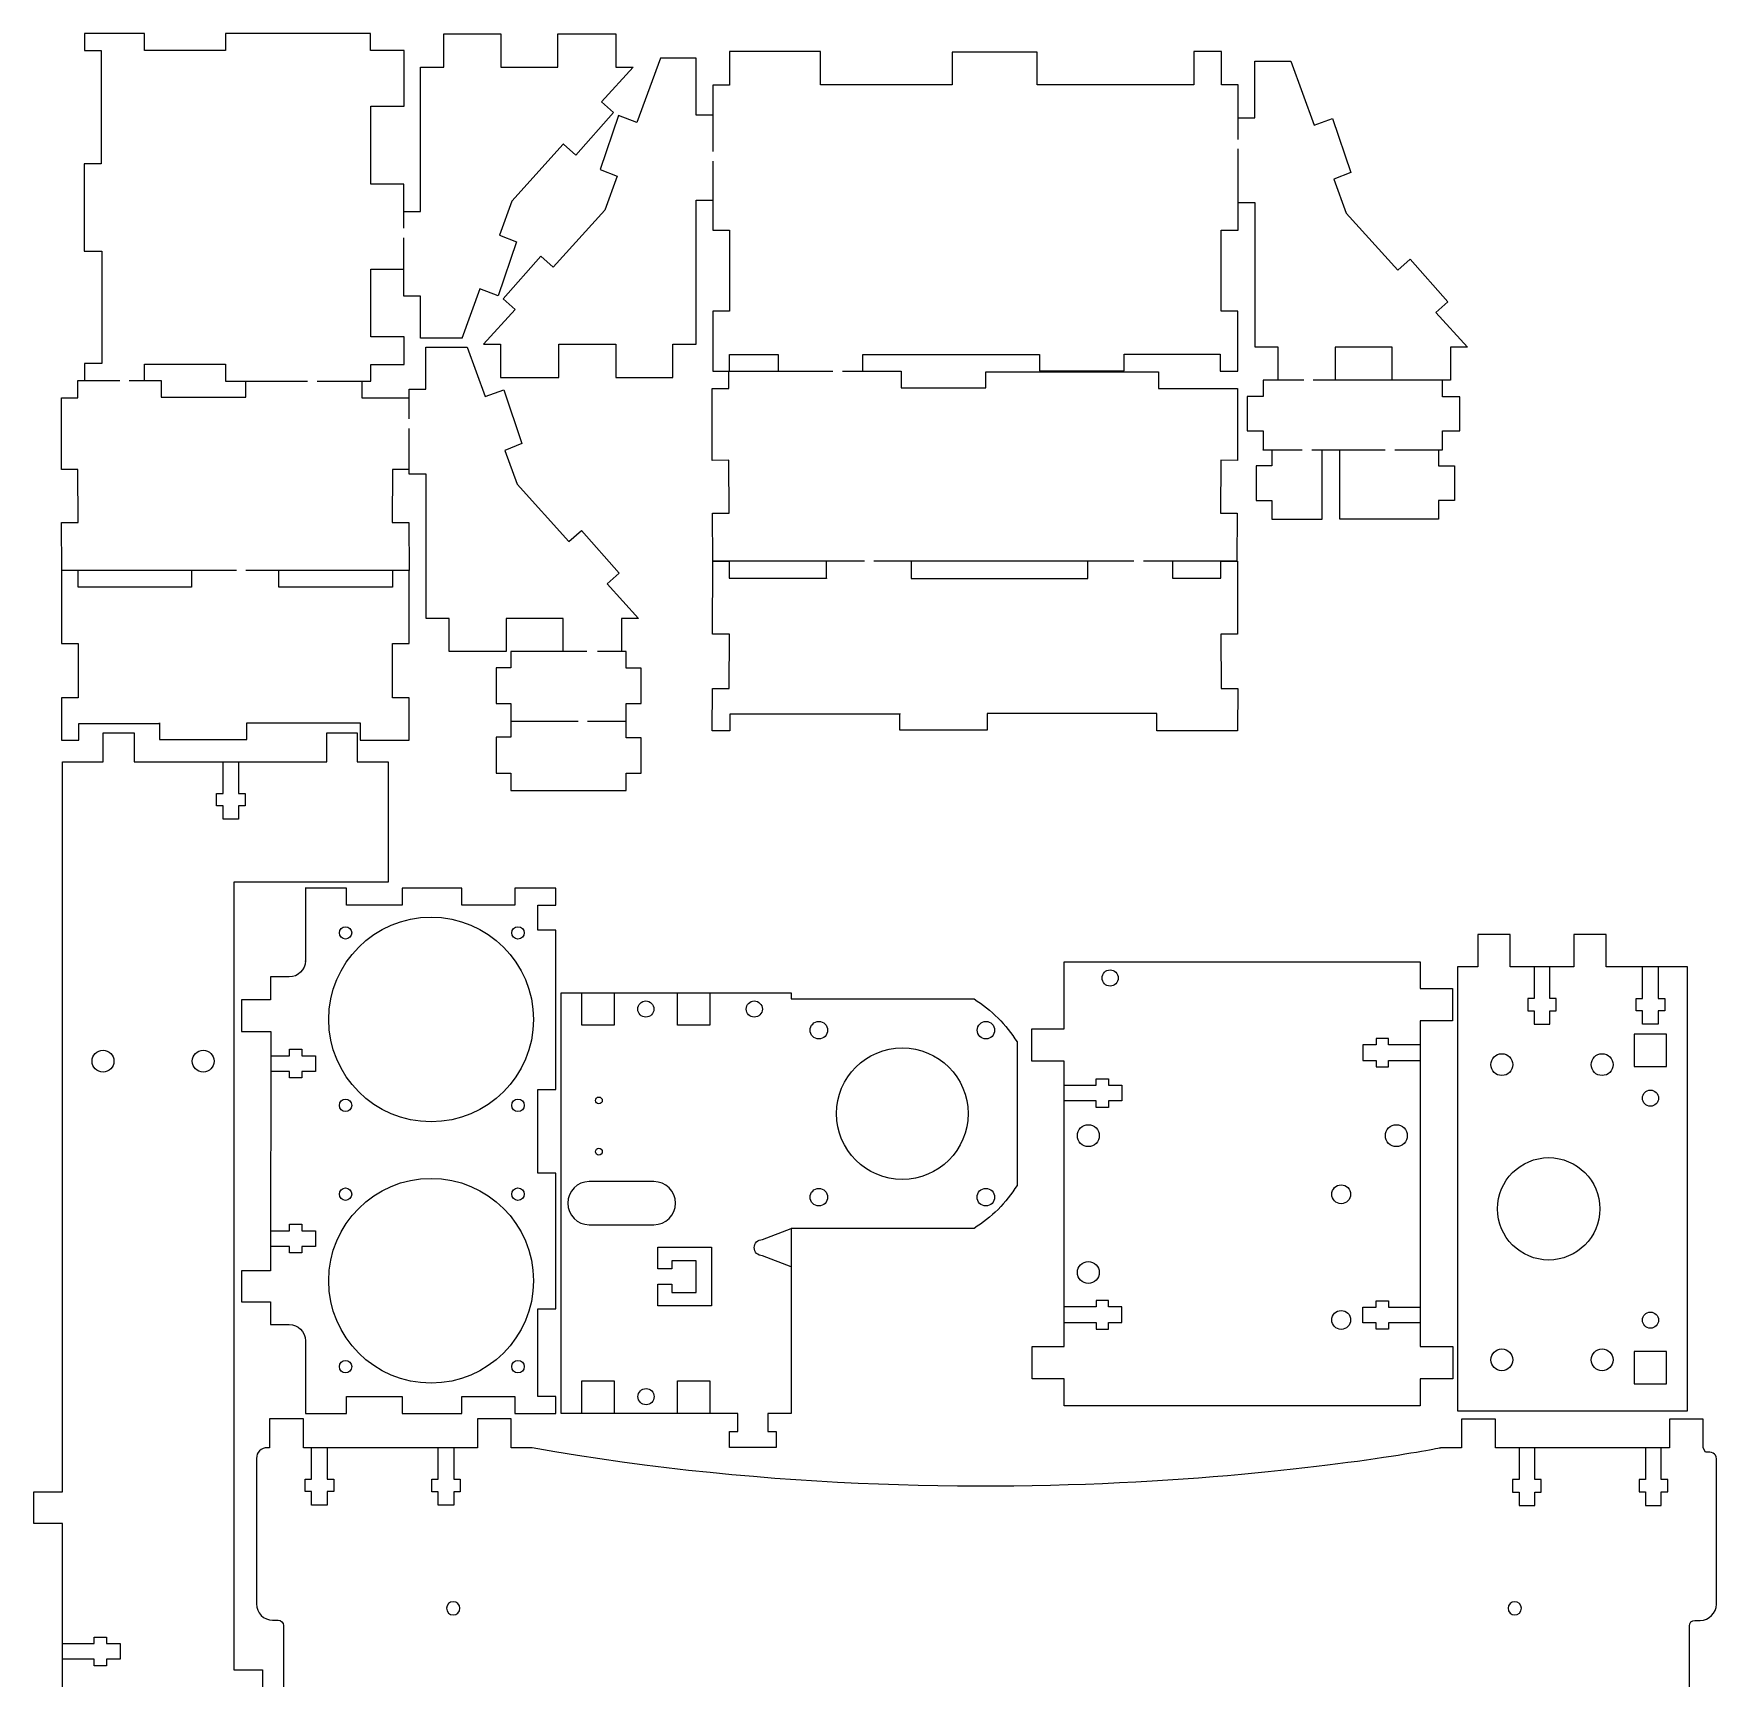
# Model space of a CAD drawing. Extents: x -130 to 662, y -187 to 471.
# Drawn here: x 349.9 to 662.2, y 166.2 to 471.5 of the extents above; entities that cross this region are included whole.
import ezdxf

# ---------------------------------------------------------------- set-up
doc = ezdxf.new("R2010")
doc.units = 0
doc.header["$MEASUREMENT"] = 0
doc.layers.add('LAYER_1_0_0_0', color=160, linetype='Continuous')

# ---------------------------------------------------------------- blocks, each defined once
blk = doc.blocks.new('AI9-BLK13')
at = {"layer": 'LAYER_1_0_0_0', "color": 1}
blk.add_lwpolyline([(-4.152374, 1.451419), (-0.648711, 1.451419), (-0.648711, 2.651001), (1.651923, 2.651001), (1.651923, 1.451419), (4.152374, 1.451419), (4.152374, -1.45073), (1.651923, -1.45073), (1.651923, -2.651001), (-0.648711, -2.651001), (-0.648711, -1.45073), (-4.152374, -1.45073)], dxfattribs=at)
blk = doc.blocks.new('AI9-BLK12')
at = {"layer": 'LAYER_1_0_0_0', "color": 1}
blk.add_lwpolyline([(-4.152029, 1.451419), (-0.649056, 1.451419), (-0.649056, 2.651001), (1.652957, 2.651001), (1.652957, 1.451419), (4.152029, 1.451419), (4.152029, -1.45073), (1.652957, -1.45073), (1.652957, -2.651001), (-0.649056, -2.651001), (-0.649056, -1.45073), (-4.152029, -1.45073)], dxfattribs=at)
blk = doc.blocks.new('AI9-BLK11')
at = {"layer": 'LAYER_1_0_0_0', "color": 1}
blk.add_open_spline([(0, 19), (-10.49, 19), (-19, 10.49), (-19, 0), (-19, -10.49), (-10.49, -19), (0, -19), (10.49, -19), (19, -10.49), (19, 0), (19, 10.49), (10.49, 19), (0, 19), (0, 19), (0, 19), (0, 19)], degree=3, knots=[0, 0, 0, 0, 1, 1, 1, 2, 2, 2, 3, 3, 3, 4, 4, 4, 5, 5, 5, 5], dxfattribs=at)
blk = doc.blocks.new('AI9-BLK10')
at = {"layer": 'LAYER_1_0_0_0', "color": 1}
blk.add_open_spline([(0, 1.15), (-0.64, 1.15), (-1.15, 0.64), (-1.15, 0), (-1.15, -0.64), (-0.64, -1.15), (0, -1.15), (0.64, -1.15), (1.15, -0.64), (1.15, 0), (1.15, 0.64), (0.64, 1.15), (0, 1.15), (0, 1.15), (0, 1.15), (0, 1.15)], degree=3, knots=[0, 0, 0, 0, 1, 1, 1, 2, 2, 2, 3, 3, 3, 4, 4, 4, 5, 5, 5, 5], dxfattribs=at)
blk = doc.blocks.new('AI9-BLK9')
at = {"layer": 'LAYER_1_0_0_0', "color": 1}
blk.add_open_spline([(0, 1.15), (-0.64, 1.15), (-1.15, 0.64), (-1.15, 0), (-1.15, -0.64), (-0.64, -1.15), (0, -1.15), (0.64, -1.15), (1.15, -0.64), (1.15, 0), (1.15, 0.64), (0.64, 1.15), (0, 1.15), (0, 1.15), (0, 1.15), (0, 1.15)], degree=3, knots=[0, 0, 0, 0, 1, 1, 1, 2, 2, 2, 3, 3, 3, 4, 4, 4, 5, 5, 5, 5], dxfattribs=at)
blk = doc.blocks.new('AI9-BLK8')
at = {"layer": 'LAYER_1_0_0_0', "color": 1}
blk.add_open_spline([(0, 1.15), (-0.64, 1.15), (-1.15, 0.64), (-1.15, 0), (-1.15, -0.64), (-0.64, -1.15), (0, -1.15), (0.64, -1.15), (1.15, -0.64), (1.15, 0), (1.15, 0.64), (0.64, 1.15), (0, 1.15), (0, 1.15), (0, 1.15), (0, 1.15)], degree=3, knots=[0, 0, 0, 0, 1, 1, 1, 2, 2, 2, 3, 3, 3, 4, 4, 4, 5, 5, 5, 5], dxfattribs=at)
blk = doc.blocks.new('AI9-BLK7')
at = {"layer": 'LAYER_1_0_0_0', "color": 1}
blk.add_open_spline([(0, 1.15), (-0.64, 1.15), (-1.15, 0.64), (-1.15, 0), (-1.15, -0.64), (-0.64, -1.15), (0, -1.15), (0.64, -1.15), (1.15, -0.64), (1.15, 0), (1.15, 0.64), (0.64, 1.15), (0, 1.15), (0, 1.15), (0, 1.15), (0, 1.15)], degree=3, knots=[0, 0, 0, 0, 1, 1, 1, 2, 2, 2, 3, 3, 3, 4, 4, 4, 5, 5, 5, 5], dxfattribs=at)
blk = doc.blocks.new('AI9-BLK6')
at = {"layer": 'LAYER_1_0_0_0', "color": 1}
blk.add_open_spline([(0, 19), (-10.49, 19), (-19, 10.49), (-19, 0), (-19, -10.49), (-10.49, -19), (0, -19), (10.49, -19), (19, -10.49), (19, 0), (19, 10.49), (10.49, 19), (0, 19), (0, 19), (0, 19), (0, 19)], degree=3, knots=[0, 0, 0, 0, 1, 1, 1, 2, 2, 2, 3, 3, 3, 4, 4, 4, 5, 5, 5, 5], dxfattribs=at)
blk = doc.blocks.new('AI9-BLK5')
at = {"layer": 'LAYER_1_0_0_0', "color": 1}
blk.add_open_spline([(0, 1.15), (-0.64, 1.15), (-1.15, 0.64), (-1.15, 0), (-1.15, -0.64), (-0.64, -1.15), (0, -1.15), (0.64, -1.15), (1.15, -0.64), (1.15, 0), (1.15, 0.64), (0.64, 1.15), (0, 1.15), (0, 1.15), (0, 1.15), (0, 1.15)], degree=3, knots=[0, 0, 0, 0, 1, 1, 1, 2, 2, 2, 3, 3, 3, 4, 4, 4, 5, 5, 5, 5], dxfattribs=at)
blk = doc.blocks.new('AI9-BLK4')
at = {"layer": 'LAYER_1_0_0_0', "color": 1}
blk.add_open_spline([(0, 1.15), (-0.64, 1.15), (-1.15, 0.64), (-1.15, 0), (-1.15, -0.64), (-0.64, -1.15), (0, -1.15), (0.64, -1.15), (1.15, -0.64), (1.15, 0), (1.15, 0.64), (0.64, 1.15), (0, 1.15), (0, 1.15), (0, 1.15), (0, 1.15)], degree=3, knots=[0, 0, 0, 0, 1, 1, 1, 2, 2, 2, 3, 3, 3, 4, 4, 4, 5, 5, 5, 5], dxfattribs=at)
blk = doc.blocks.new('AI9-BLK3')
at = {"layer": 'LAYER_1_0_0_0', "color": 1}
blk.add_open_spline([(0, 1.15), (-0.64, 1.15), (-1.15, 0.64), (-1.15, 0), (-1.15, -0.64), (-0.64, -1.15), (0, -1.15), (0.64, -1.15), (1.15, -0.64), (1.15, 0), (1.15, 0.64), (0.64, 1.15), (0, 1.15), (0, 1.15), (0, 1.15), (0, 1.15)], degree=3, knots=[0, 0, 0, 0, 1, 1, 1, 2, 2, 2, 3, 3, 3, 4, 4, 4, 5, 5, 5, 5], dxfattribs=at)
blk = doc.blocks.new('AI9-BLK2')
at = {"layer": 'LAYER_1_0_0_0', "color": 1}
blk.add_open_spline([(0, 1.15), (-0.64, 1.15), (-1.15, 0.64), (-1.15, 0), (-1.15, -0.64), (-0.64, -1.15), (0, -1.15), (0.64, -1.15), (1.15, -0.64), (1.15, 0), (1.15, 0.64), (0.64, 1.15), (0, 1.15), (0, 1.15), (0, 1.15), (0, 1.15)], degree=3, knots=[0, 0, 0, 0, 1, 1, 1, 2, 2, 2, 3, 3, 3, 4, 4, 4, 5, 5, 5, 5], dxfattribs=at)

msp = doc.modelspace()

# ---------------------------------------------------------------- linework, layer by layer
at = {"layer": 'LAYER_1_0_0_0', "color": 239}
for p, q in [((503.82, 408.79), (503.82, 411.89)), ((587.13, 394.21), (600.78, 394.21)), ((554.13, 373.51), (505.89, 373.51)), ((525.2, 285.66), (525.2, 285.71))]:
    msp.add_line(p, q, dxfattribs=at)
for points in [[(418.61, 435.32), (418.61, 443.53), (412.52, 443.53), (412.52, 443.53), (412.52, 457.99), (412.52, 457.99), (418.72, 457.99), (418.72, 468.35), (412.47, 468.35), (412.47, 471.45), (385.54, 471.45), (385.54, 468.35), (370.52, 468.35), (370.52, 471.45), (359.36, 471.45), (359.36, 471.44), (359.37, 471.44), (359.37, 468.35), (362.45, 468.35), (362.48, 468.35), (362.48, 447.27), (359.38, 447.27), (359.37, 447.27), (359.33, 447.27), (359.33, 431.07), (359.48, 431.07), (362.58, 431.07), (362.58, 410.25), (359.37, 410.25), (359.37, 407.06)], [(476, 456.33), (472.9, 456.33), (472.9, 466.89), (466.24, 466.89), (461.9, 454.98), (461.89, 454.97), (458.47, 456.24), (455.08, 446.23), (458.25, 444.97), (458.25, 444.97), (455.96, 438.69), (446.38, 428.1), (446.37, 428.1), (444.05, 430.15), (437.05, 422.22), (439.29, 420.25), (439.29, 420.25), (433.45, 413.79), (433.45, 413.79), (436.6, 413.79), (436.6, 413.79), (436.6, 407.64), (447.42, 407.64), (447.42, 413.79), (458, 413.79), (458, 407.64), (468.57, 407.64), (468.57, 413.79), (472.86, 413.79)], [(573.46, 451.83), (573.46, 461.93), (570.36, 461.93), (570.36, 468.13), (565.24, 468.13), (565.24, 461.93), (536.19, 461.93), (536.19, 461.93), (536.19, 468.02), (520.42, 468.02), (520.42, 461.93), (520.42, 461.93), (495.97, 461.93), (495.97, 461.93), (495.97, 468.13), (479.1, 468.13), (479.1, 461.89), (476, 461.89), (476, 449.55)], [(573.46, 455.8), (576.56, 455.8), (576.56, 466.36), (583.22, 466.36), (587.56, 454.45), (587.57, 454.44), (590.99, 455.71), (594.38, 445.7), (591.21, 444.44), (591.21, 444.44), (593.5, 438.16), (603.08, 427.57), (603.09, 427.57), (605.41, 429.62), (612.41, 421.69), (610.17, 419.72), (610.17, 419.72), (616.01, 413.26), (616.01, 413.26), (612.86, 413.26), (612.86, 413.26), (612.86, 407.11), (587.4, 407.11)], [(503.82, 411.89), (536.62, 411.89), (536.62, 408.89), (552.32, 408.89), (552.32, 411.99), (570.16, 411.99), (570.16, 408.79), (573.41, 408.79), (573.41, 419.93), (570.31, 419.93), (570.31, 434.95), (573.41, 434.95), (573.46, 434.95), (573.46, 450.08)], [(476, 447.8), (476, 434.95), (479.1, 434.95), (479.1, 419.93), (476, 419.93), (476, 408.77), (476.01, 408.77), (476.02, 408.79), (479.1, 408.79), (479.1, 411.87), (479.1, 411.89), (488.12, 411.89), (488.12, 408.79), (488.12, 408.79)], [(472.86, 413.79), (472.86, 416.89), (472.86, 440.57), (472.9, 440.57), (476, 440.57)], [(576.6, 413.26), (576.6, 416.36), (576.6, 440.04), (576.56, 440.04), (573.46, 440.04)], [(402.53, 406.95), (412.52, 406.95), (412.52, 410.05), (418.72, 410.05), (418.72, 415.17), (412.52, 415.17), (412.52, 427.76), (412.52, 427.76), (418.61, 427.76)], [(580.89, 407.11), (580.89, 413.26), (576.6, 413.26)], [(602.04, 407.11), (602.04, 413.26), (591.47, 413.26), (591.47, 407.11)], [(370.52, 407.06), (370.52, 410.1), (385.54, 410.1), (385.54, 407), (385.54, 406.95), (400.78, 406.95)], [(387.57, 371.78), (355.16, 371.78), (355.12, 380.71), (358.18, 380.72), (358.12, 390.54), (355.12, 390.53), (355.12, 403.83), (358.16, 403.85), (358.11, 403.85), (358.11, 407.04), (358.11, 407.06), (365.93, 407.06)], [(367.68, 407.06), (373.62, 407.06), (373.62, 403.96), (389.32, 403.96), (389.32, 406.94), (389.32, 406.95)], [(410.85, 406.95), (410.85, 403.85), (419.63, 403.85)], [(504.14, 373.51), (475.97, 373.51), (475.9, 382.43), (479, 382.45), (478.94, 392.27), (475.84, 392.25), (475.86, 405.56), (478.98, 405.58), (478.93, 405.58), (478.93, 408.77), (478.93, 408.79), (498.28, 408.79)], [(500.03, 408.79), (510.95, 408.79), (510.95, 405.69), (526.65, 405.69), (526.65, 408.66)], [(526.65, 408.68), (558.67, 408.68), (558.67, 405.58), (573.34, 405.58), (573.34, 392.25), (570.24, 392.27), (570.18, 382.45), (573.28, 382.43), (573.21, 373.51), (555.88, 373.51)], [(585.65, 407.11), (578.09, 407.11), (578.09, 407.11), (578.09, 404.11), (575.13, 404.11), (575.13, 404.11), (575.13, 397.71), (575.13, 397.71), (578.09, 397.71), (578.09, 394.11), (578.09, 394.21), (585.38, 394.21)], [(602.53, 394.21), (611.4, 394.21), (611.4, 397.71), (614.64, 397.71), (614.64, 404.01), (611.4, 404.01), (611.4, 407.11)], [(579.75, 394.21), (579.75, 391.22), (576.79, 391.22), (576.79, 391.22), (576.79, 384.81), (576.79, 384.81), (579.75, 384.81), (579.75, 381.32), (589.09, 381.32), (589.09, 394.21)], [(610.66, 394.21), (610.66, 391.22), (613.62, 391.22), (613.62, 391.22), (613.62, 384.81), (613.62, 384.81), (610.66, 384.81), (610.66, 381.32), (592.32, 381.32), (592.32, 394.21)], [(419.63, 390.53), (416.53, 390.54), (416.47, 380.72), (419.57, 380.71), (419.62, 371.78), (389.32, 371.78)], [(355.12, 371.78), (355.1, 358.26), (358.2, 358.26), (358.18, 348.19), (355.08, 348.19), (355.12, 340.33), (358.31, 340.33), (358.31, 343.43), (373.31, 343.43), (373.31, 343.54), (373.31, 340.44), (389.51, 340.44), (389.51, 343.54), (410.55, 343.54), (410.55, 343.43), (410.55, 340.33), (416.48, 340.33), (419.58, 340.33), (419.63, 340.33), (419.65, 348.19), (416.55, 348.19), (416.53, 358.26), (419.63, 358.27), (419.62, 371.78)], [(379.23, 371.78), (379.23, 368.68), (358.17, 368.68), (358.17, 371.78)], [(416.53, 371.78), (416.53, 368.7), (416.53, 368.68), (395.43, 368.68), (395.43, 371.78), (395.43, 371.78)], [(561.26, 373.51), (561.26, 373.51), (561.26, 370.41), (570.28, 370.41), (570.28, 370.43), (570.28, 373.51), (573.37, 373.51), (573.38, 359.99), (570.28, 359.99), (570.3, 349.92), (573.4, 349.92), (573.38, 342.06), (573.33, 342.06), (570.23, 342.06), (558.4, 342.06), (558.4, 345.16), (558.4, 345.26), (526.88, 345.26), (526.88, 342.16), (510.68, 342.16), (510.68, 345.26), (510.68, 345.16), (479.16, 345.16), (479.16, 342.06), (478.83, 342.06), (475.88, 342.06), (475.94, 349.92), (479.04, 349.91), (479.05, 359.98), (475.95, 359.99), (475.97, 373.51), (479.03, 373.51), (479.03, 370.41), (497.06, 370.41), (497.06, 370.3), (497.06, 373.4)], [(512.76, 373.4), (512.76, 370.3), (545.56, 370.3), (545.56, 373.51)], [(452.57, 356.75), (438.47, 356.75), (438.47, 353.76), (435.77, 353.76), (435.77, 347.1), (438.47, 347.1), (438.47, 343.86), (451, 343.86)], [(452.75, 343.86), (459.92, 343.86), (459.92, 347.1), (462.66, 347.1), (462.66, 353.65), (459.92, 353.65), (459.92, 356.75), (454.57, 356.75)], [(438.47, 343.86), (438.47, 340.87), (435.77, 340.87), (435.77, 340.87), (435.77, 334.21), (435.77, 334.21), (438.47, 334.21), (438.47, 330.97), (459.92, 330.97), (459.92, 334.21), (462.66, 334.21), (462.66, 340.76), (459.92, 340.76), (459.92, 343.86)]]:
    msp.add_lwpolyline(points, dxfattribs=at)
at = {"layer": 'LAYER_1_0_0_0', "color": 1}
for points in [[(387.98, 336.3), (387.98, 330.44), (389.18, 330.44), (389.18, 328.14), (387.98, 328.14), (387.98, 325.64), (385.08, 325.64), (385.08, 328.14), (383.88, 328.14), (383.88, 330.44), (385.08, 330.44), (385.08, 336.3)], [(628.42, 298.23), (628.42, 292.37), (627.22, 292.37), (627.22, 290.07), (628.42, 290.07), (628.42, 287.57), (631.32, 287.57), (631.32, 290.07), (632.52, 290.07), (632.52, 292.37), (631.32, 292.37), (631.32, 298.23)], [(651.44, 298.23), (651.44, 292.37), (652.64, 292.37), (652.64, 290.07), (651.44, 290.07), (651.44, 287.57), (648.54, 287.57), (648.54, 290.07), (647.34, 290.07), (647.34, 292.37), (648.54, 292.37), (648.54, 298.23)], [(457.66, 293.4), (457.66, 287.4), (451.66, 287.4), (451.66, 293.4)], [(475.44, 293.4), (475.44, 287.4), (469.44, 287.4), (469.44, 293.4)], [(607.25, 283.75), (601.39, 283.75), (601.39, 284.95), (599.09, 284.95), (599.09, 283.75), (596.59, 283.75), (596.59, 280.85), (599.09, 280.85), (599.09, 279.65), (601.39, 279.65), (601.39, 280.85), (607.25, 280.85)], [(646.99, 285.77), (646.99, 279.77), (652.99, 279.77), (652.99, 285.77), (646.99, 285.77)], [(541.25, 276.25), (547.11, 276.25), (547.11, 277.45), (549.41, 277.45), (549.41, 276.25), (551.91, 276.25), (551.91, 273.35), (549.41, 273.35), (549.41, 272.15), (547.11, 272.15), (547.11, 273.35), (541.25, 273.35)], [(541.25, 232.21), (547.11, 232.21), (547.11, 231.01), (549.41, 231.01), (549.41, 232.21), (551.91, 232.21), (551.91, 235.11), (549.41, 235.11), (549.41, 236.31), (547.11, 236.31), (547.11, 235.11), (541.25, 235.11)], [(607.25, 232.16), (601.39, 232.16), (601.39, 230.96), (599.09, 230.96), (599.09, 232.16), (596.59, 232.16), (596.59, 235.06), (599.09, 235.06), (599.09, 236.26), (601.39, 236.26), (601.39, 235.06), (607.25, 235.06)], [(646.99, 226.81), (646.99, 220.81), (652.99, 220.81), (652.99, 226.81), (646.99, 226.81)], [(451.66, 215.4), (451.66, 221.4), (457.66, 221.4), (457.66, 215.4)], [(469.44, 215.35), (469.44, 221.4), (475.44, 221.4), (475.44, 215.4)], [(404.43, 208.98), (404.43, 203.14), (405.63, 203.14), (405.63, 200.84), (404.43, 200.84), (404.43, 198.34), (401.53, 198.34), (401.53, 200.84), (400.33, 200.84), (400.33, 203.14), (401.53, 203.14), (401.53, 208.98)], [(427.91, 208.96), (427.91, 203.12), (429.11, 203.12), (429.11, 200.81), (427.91, 200.81), (427.91, 198.31), (425.01, 198.31), (425.01, 200.81), (423.81, 200.81), (423.81, 203.12), (425.01, 203.12), (425.01, 208.96)], [(625.6, 208.91), (625.6, 203.06), (624.4, 203.06), (624.4, 200.76), (625.6, 200.76), (625.6, 198.26), (628.5, 198.26), (628.5, 200.76), (629.7, 200.76), (629.7, 203.06), (628.5, 203.06), (628.5, 208.9)], [(649.08, 208.93), (649.08, 203.09), (647.88, 203.09), (647.88, 200.78), (649.08, 200.78), (649.08, 198.28), (651.99, 198.28), (651.99, 200.78), (653.19, 200.78), (653.19, 203.09), (651.99, 203.09), (651.99, 208.92)], [(355.31, 172.61), (361.18, 172.61), (361.18, 173.81), (363.48, 173.81), (363.48, 172.61), (365.98, 172.61), (365.98, 169.71), (363.48, 169.71), (363.48, 168.5), (361.18, 168.5), (361.18, 169.71), (355.33, 169.71)]]:
    msp.add_lwpolyline(points, dxfattribs=at)
at = {"layer": 'LAYER_1_0_0_0', "color": 7}
for points in [[(656.86, 215.8), (656.86, 298.23), (641.76, 298.23), (641.76, 304.23), (635.76, 304.23), (635.76, 298.23), (623.98, 298.23), (623.98, 298.27), (623.98, 304.27), (617.98, 304.27), (617.98, 298.23), (614.16, 298.23), (614.16, 215.8)], [(541.2, 216.75), (541.2, 221.75), (535.25, 221.75), (535.25, 227.75), (541.2, 227.75), (541.2, 280.71), (535.2, 280.71), (535.2, 286.71), (541.2, 286.71), (541.2, 299.17), (607.25, 299.17), (607.25, 294.21), (613.25, 294.21), (613.25, 288.21), (607.25, 288.21), (607.25, 227.75), (613.3, 227.75), (613.3, 221.75), (607.25, 221.75), (607.25, 216.75)]]:
    msp.add_lwpolyline(points, close=True, dxfattribs=at)
at = {"layer": 'LAYER_1_0_0_0', "color": 1}
msp.add_lwpolyline([(468.37, 242.17), (465.76, 242.17), (465.76, 246.18), (475.73, 246.18), (475.73, 235.3), (465.76, 235.3), (465.76, 239.31), (468.37, 239.31), (468.37, 237.79), (472.88, 237.79), (472.88, 243.69), (468.37, 243.69)], close=True, dxfattribs=at)
for centre, radius in [((549.71, 296.17), 1.5), ((463.55, 290.4), 1.5), ((483.67, 290.4), 1.5), ((495.66, 286.48), 1.62), ((526.66, 286.48), 1.62), ((362.81, 280.73), 2.03), ((381.41, 280.73), 2.03), ((511.14, 270.99), 12.21), ((622.41, 280.09), 2.03), ((641.01, 280.09), 2.03), ((649.99, 273.86), 1.5), ((454.84, 273.45), 0.625), ((545.67, 266.91), 2.03), ((602.82, 266.91), 2.03), ((454.84, 263.93), 0.625), ((631.11, 253.32), 9.5), ((495.66, 255.48), 1.62), ((526.65, 255.48), 1.63), ((592.6, 256.02), 1.75), ((545.67, 241.51), 2.03), ((592.6, 232.7), 1.75), ((649.99, 232.66), 1.5), ((622.41, 225.29), 2.03), ((641.01, 225.29), 2.03), ((463.59, 218.46), 1.5)]:
    msp.add_circle(centre, radius, dxfattribs=at)
at = {"layer": 'LAYER_1_0_0_0', "color": 239}
for points, knots in [([(418.61, 438.47), (418.61, 438.47), (421.71, 438.47), (421.71, 438.47), (421.71, 438.47), (421.76, 438.47), (421.76, 438.47), (421.76, 438.47), (421.76, 462.15), (421.76, 462.15), (421.76, 462.15), (421.76, 465.25), (421.76, 465.25), (421.76, 465.25), (426.05, 465.25), (426.05, 465.25), (426.05, 465.25), (426.05, 471.4), (426.05, 471.4), (426.05, 471.4), (436.62, 471.4), (436.62, 471.4), (436.62, 471.4), (436.62, 465.25), (436.62, 465.25), (436.62, 465.25), (447.19, 465.25), (447.19, 465.25), (447.19, 465.25), (447.19, 471.4), (447.19, 471.4), (447.19, 471.4), (458.01, 471.4), (458.01, 471.4), (458.01, 471.4), (458.01, 465.25), (458.01, 465.25), (458.01, 465.25), (458.01, 465.25), (458.01, 465.25), (458.01, 465.25), (461.17, 465.25), (461.17, 465.25), (461.17, 465.25), (461.17, 465.25), (461.17, 465.25), (461.17, 465.25), (455.33, 458.79), (455.33, 458.79), (455.33, 458.79), (455.33, 458.79), (455.33, 458.79), (455.33, 458.79), (457.56, 456.82), (457.56, 456.82), (457.56, 456.82), (450.57, 448.89), (450.57, 448.89), (450.57, 448.89), (448.25, 450.94), (448.25, 450.94), (448.25, 450.94), (448.23, 450.94), (448.23, 450.94), (448.23, 450.94), (438.66, 440.35), (438.66, 440.35), (438.66, 440.35), (436.37, 434.07), (436.37, 434.07), (436.37, 434.07), (436.37, 434.06), (436.37, 434.06), (436.37, 434.06), (439.54, 432.81), (439.54, 432.81), (439.54, 432.81), (436.15, 422.8), (436.15, 422.8), (436.15, 422.8), (432.72, 424.06), (432.72, 424.06), (432.72, 424.06), (432.72, 424.06), (432.72, 424.06), (432.72, 424.06), (429.38, 414.89), (429.38, 414.89), (429.38, 414.89), (429.38, 414.9), (429.38, 414.9), (429.38, 414.9), (421.71, 414.9), (421.71, 414.9), (421.71, 414.89), (421.71, 422.7), (421.71, 422.7), (421.71, 422.7), (418.61, 422.7), (418.61, 422.7), (418.61, 422.7), (418.61, 433.57), (418.61, 433.57)], [0, 0, 0, 0, 1, 1, 1, 2, 2, 2, 3, 3, 3, 4, 4, 4, 5, 5, 5, 6, 6, 6, 7, 7, 7, 8, 8, 8, 9, 9, 9, 10, 10, 10, 11, 11, 11, 12, 12, 12, 13, 13, 13, 14, 14, 14, 15, 15, 15, 16, 16, 16, 17, 17, 17, 18, 18, 18, 19, 19, 19, 20, 20, 20, 21, 21, 21, 22, 22, 22, 23, 23, 23, 24, 24, 24, 25, 25, 25, 26, 26, 26, 27, 27, 27, 28, 28, 28, 29, 29, 29, 30, 30, 30, 31, 31, 31, 32, 32, 32, 33, 33, 33, 34, 34, 34, 34]), ([(419.63, 399.93), (419.63, 399.93), (419.63, 405.45), (419.63, 405.45), (419.63, 405.45), (422.73, 405.45), (422.73, 405.45), (422.73, 405.45), (422.73, 413.26), (422.73, 413.26), (422.73, 413.26), (430.4, 413.26), (430.4, 413.26), (430.4, 413.26), (430.4, 413.26), (430.4, 413.26), (430.4, 413.26), (433.74, 404.09), (433.74, 404.09), (433.74, 404.09), (433.75, 404.09), (433.75, 404.09), (433.75, 404.09), (437.17, 405.36), (437.17, 405.36), (437.17, 405.36), (440.56, 395.35), (440.56, 395.35), (440.56, 395.35), (437.39, 394.09), (437.39, 394.09), (437.39, 394.09), (437.39, 394.08), (437.39, 394.08), (437.39, 394.08), (439.68, 387.81), (439.68, 387.81), (439.68, 387.81), (449.26, 377.21), (449.26, 377.21), (449.26, 377.21), (449.27, 377.21), (449.27, 377.21), (449.27, 377.21), (451.59, 379.26), (451.59, 379.26), (451.59, 379.26), (458.59, 371.34), (458.59, 371.34), (458.59, 371.34), (456.35, 369.36), (456.35, 369.36), (456.35, 369.36), (456.35, 369.36), (456.35, 369.36), (456.35, 369.36), (462.19, 362.91), (462.19, 362.91), (462.19, 362.91), (462.19, 362.91), (462.19, 362.91), (462.19, 362.91), (459.04, 362.91), (459.04, 362.91), (459.04, 362.91), (459.04, 362.91), (459.04, 362.91), (459.04, 362.91), (459.04, 356.75), (459.04, 356.75)], [0, 0, 0, 0, 1, 1, 1, 2, 2, 2, 3, 3, 3, 4, 4, 4, 5, 5, 5, 6, 6, 6, 7, 7, 7, 8, 8, 8, 9, 9, 9, 10, 10, 10, 11, 11, 11, 12, 12, 12, 13, 13, 13, 14, 14, 14, 15, 15, 15, 16, 16, 16, 17, 17, 17, 18, 18, 18, 19, 19, 19, 20, 20, 20, 21, 21, 21, 22, 22, 22, 23, 23, 23, 23]), ([(448.22, 356.75), (448.22, 356.75), (448.22, 362.91), (448.22, 362.91), (448.22, 362.91), (437.64, 362.91), (437.64, 362.91), (437.64, 362.91), (437.64, 356.75), (437.64, 356.75), (437.64, 356.75), (427.07, 356.75), (427.07, 356.75), (427.07, 356.75), (427.07, 362.91), (427.07, 362.91), (427.07, 362.91), (422.78, 362.91), (422.78, 362.91), (422.78, 362.91), (422.78, 366.01), (422.78, 366.01), (422.78, 366.01), (422.78, 389.68), (422.78, 389.68), (422.78, 389.68), (422.73, 389.68), (422.73, 389.68), (422.73, 389.68), (419.63, 389.68), (419.63, 389.68), (419.63, 389.68), (419.63, 398.18), (419.63, 398.18)], [0, 0, 0, 0, 1, 1, 1, 2, 2, 2, 3, 3, 3, 4, 4, 4, 5, 5, 5, 6, 6, 6, 7, 7, 7, 8, 8, 8, 9, 9, 9, 10, 10, 10, 11, 11, 11, 11]), ([(446.86, 312.81), (446.86, 312.81), (446.86, 309.71), (446.86, 309.71), (446.86, 309.71), (443.51, 309.71), (443.51, 309.71), (443.51, 309.71), (443.51, 305.03), (443.51, 305.03), (443.51, 305.03), (446.86, 305.03), (446.86, 305.03), (446.86, 305.03), (446.86, 275.48), (446.86, 275.48), (446.86, 275.48), (443.51, 275.48), (443.51, 275.48), (443.51, 275.48), (443.51, 259.96), (443.51, 259.96), (443.51, 259.96), (446.86, 259.96), (446.86, 259.96), (446.86, 259.96), (446.86, 234.76), (446.86, 234.76), (446.86, 234.76), (443.51, 234.76), (443.51, 234.76), (443.51, 234.76), (443.51, 218.46), (443.51, 218.46), (443.51, 218.46), (446.86, 218.46), (446.86, 218.46), (446.86, 218.46), (446.86, 215.36), (446.86, 215.36), (446.86, 215.36), (439.22, 215.36), (439.22, 215.36), (439.22, 215.36), (439.22, 218.46), (439.22, 218.46), (439.22, 218.46), (429.39, 218.46), (429.39, 218.46), (429.39, 218.46), (429.39, 215.36), (429.39, 215.36), (429.39, 215.36), (418.32, 215.36), (418.32, 215.36), (418.32, 215.36), (418.32, 218.46), (418.32, 218.46), (418.32, 218.46), (408, 218.46), (408, 218.46), (408, 218.46), (408, 215.36), (408, 215.36), (408, 215.36), (400.36, 215.36), (400.36, 215.36), (400.36, 215.36), (400.36, 224.46), (400.36, 228.73), (400.36, 228.73), (400.36, 228.85), (400.36, 228.85), (400.36, 230.51), (399.01, 231.85), (397.36, 231.85), (397.36, 231.85), (393.92, 231.85), (393.92, 231.85), (393.92, 231.85), (393.92, 236.07), (393.92, 236.07), (393.92, 236.07), (388.54, 236.07), (388.54, 236.07), (388.54, 236.07), (388.54, 241.84), (388.54, 241.84), (388.54, 241.84), (393.9, 241.84), (393.9, 241.84), (393.9, 241.84), (393.93, 286.25), (393.93, 286.25), (393.93, 286.25), (388.54, 286.25), (388.54, 286.25), (388.54, 286.25), (388.54, 292.13), (388.54, 292.13), (388.54, 292.13), (393.92, 292.13), (393.92, 292.13), (393.92, 292.13), (393.92, 296.36), (393.92, 296.36), (393.92, 296.36), (397.36, 296.36), (397.36, 296.36), (399.01, 296.36), (400.36, 297.7), (400.36, 299.36), (400.36, 299.36), (400.36, 299.26), (400.36, 299.26), (400.36, 303.7), (400.36, 312.81), (400.36, 312.81), (400.36, 312.81), (400.31, 312.81), (400.31, 312.81), (400.31, 312.81), (408, 312.81), (408, 312.81), (408, 312.81), (408, 309.71), (408, 309.71), (408, 309.71), (418.32, 309.71), (418.32, 309.71), (418.32, 309.71), (418.32, 312.81), (418.32, 312.81), (418.32, 312.81), (429.39, 312.81), (429.39, 312.81), (429.39, 312.81), (429.39, 309.71), (429.39, 309.71), (429.39, 309.71), (439.22, 309.71), (439.22, 309.71), (439.22, 309.71), (439.22, 312.81), (439.22, 312.81), (439.22, 312.81), (446.86, 312.81), (446.86, 312.81)], [0, 0, 0, 0, 1, 1, 1, 2, 2, 2, 3, 3, 3, 4, 4, 4, 5, 5, 5, 6, 6, 6, 7, 7, 7, 8, 8, 8, 9, 9, 9, 10, 10, 10, 11, 11, 11, 12, 12, 12, 13, 13, 13, 14, 14, 14, 15, 15, 15, 16, 16, 16, 17, 17, 17, 18, 18, 18, 19, 19, 19, 20, 20, 20, 21, 21, 21, 22, 22, 22, 23, 23, 23, 24, 24, 24, 25, 25, 25, 26, 26, 26, 27, 27, 27, 28, 28, 28, 29, 29, 29, 30, 30, 30, 31, 31, 31, 32, 32, 32, 33, 33, 33, 34, 34, 34, 35, 35, 35, 36, 36, 36, 37, 37, 37, 38, 38, 38, 39, 39, 39, 40, 40, 40, 41, 41, 41, 42, 42, 42, 43, 43, 43, 44, 44, 44, 45, 45, 45, 46, 46, 46, 47, 47, 47, 48, 48, 48, 49, 49, 49, 49])]:
    msp.add_open_spline(points, degree=3, knots=knots, dxfattribs=at)
at = {"layer": 'LAYER_1_0_0_0', "color": 7}
for points, knots in [([(415.7, 313.95), (415.7, 313.95), (415.7, 336.3), (415.7, 336.3), (415.7, 336.3), (415.7, 336.29), (415.7, 336.29), (415.7, 336.29), (409.99, 336.29), (409.99, 336.29), (409.99, 336.29), (409.99, 341.68), (409.99, 341.68), (409.99, 341.68), (404.36, 341.68), (404.36, 341.68), (404.36, 341.68), (404.36, 336.32), (404.36, 336.32), (404.36, 336.32), (404.36, 336.3), (404.36, 336.3), (404.36, 336.3), (368.58, 336.32), (368.58, 336.32), (368.58, 336.32), (368.58, 341.68), (368.58, 341.68), (368.58, 341.68), (362.81, 341.68), (362.81, 341.68), (362.81, 341.68), (362.81, 336.29), (362.81, 336.29), (362.81, 336.29), (355.31, 336.29), (355.31, 336.29), (355.31, 336.29), (355.31, 200.8), (355.31, 200.8), (355.31, 200.8), (349.94, 200.8), (349.94, 200.8), (349.94, 200.8), (349.94, 194.91), (349.94, 194.91), (349.94, 194.91), (355.31, 194.91), (355.31, 194.91), (355.31, 194.91), (355.31, 148.05), (355.31, 148.05), (355.31, 148.05), (355.3, 147.99), (355.3, 147.99), (355.3, 147.99), (349.94, 147.99), (349.94, 147.99), (349.94, 147.99), (349.94, 142.11), (349.94, 142.11), (349.94, 142.11), (355.31, 142.11), (355.31, 142.11), (355.31, 142.11), (355.31, 44.71), (355.31, 44.71), (355.31, 44.71), (349.96, 44.71), (349.96, 44.71), (349.96, 44.71), (349.96, 38.94), (349.96, 38.94), (349.96, 38.94), (355.31, 38.94), (355.31, 38.94), (355.31, 38.94), (355.31, -8.06), (355.31, -8.06), (355.31, -8.06), (349.96, -8.06), (349.96, -8.06), (349.96, -8.06), (349.96, -13.94), (349.96, -13.94), (349.96, -13.94), (355.31, -13.94), (355.31, -13.94), (355.31, -13.94), (355.31, -149.86), (355.31, -149.86), (355.31, -149.86), (362.77, -149.86), (362.77, -149.86), (362.77, -149.86), (362.77, -149.85), (362.77, -149.85), (362.77, -149.85), (362.77, -155.24), (362.77, -155.24), (362.77, -155.24), (368.65, -155.24), (368.65, -155.24), (368.65, -155.24), (368.65, -149.88), (368.65, -149.88), (368.65, -149.88), (368.65, -149.85), (368.65, -149.85), (368.65, -149.85), (404.18, -149.87), (404.18, -149.87), (404.18, -149.87), (404.18, -155.24), (404.18, -155.24), (404.18, -155.24), (409.95, -155.24), (409.95, -155.24), (409.95, -155.24), (409.95, -149.85), (409.95, -149.85), (409.95, -149.85), (412.7, -149.85), (412.7, -149.85), (412.7, -149.85), (415.7, -149.86), (415.7, -149.86), (415.7, -149.86), (415.7, -127.46), (415.7, -127.46), (415.7, -127.46), (387.06, -127.46), (387.06, -127.46), (387.06, -127.46), (387.06, -29.86), (387.06, -29.86), (387.06, -29.86), (392.41, -29.86), (392.41, -29.86), (392.41, -29.86), (392.41, -24.09), (392.41, -24.09), (392.41, -24.09), (387.06, -24.09), (387.06, -24.09), (387.06, -24.09), (387.06, 22.91), (387.06, 22.91), (387.06, 22.91), (392.41, 22.91), (392.41, 22.91), (392.41, 22.91), (392.41, 28.79), (392.41, 28.79), (392.41, 28.79), (387.06, 28.79), (387.06, 28.79), (387.06, 28.79), (387.06, 109.12), (387.06, 109.12), (387.06, 109.12), (392.41, 109.12), (392.41, 109.12), (392.41, 109.12), (392.41, 114.88), (392.41, 114.88), (392.41, 114.88), (387.06, 114.88), (387.06, 114.88), (387.06, 114.88), (387.06, 161.89), (387.06, 161.89), (387.06, 161.89), (392.41, 161.89), (392.41, 161.89), (392.41, 161.89), (392.41, 167.77), (392.41, 167.77), (392.41, 167.77), (387.06, 167.77), (387.06, 167.77), (387.06, 167.77), (387.06, 313.95), (387.06, 313.95), (387.06, 313.95), (415.7, 313.95), (415.7, 313.95)], [0, 0, 0, 0, 1, 1, 1, 2, 2, 2, 3, 3, 3, 4, 4, 4, 5, 5, 5, 6, 6, 6, 7, 7, 7, 8, 8, 8, 9, 9, 9, 10, 10, 10, 11, 11, 11, 12, 12, 12, 13, 13, 13, 14, 14, 14, 15, 15, 15, 16, 16, 16, 17, 17, 17, 18, 18, 18, 19, 19, 19, 20, 20, 20, 21, 21, 21, 22, 22, 22, 23, 23, 23, 24, 24, 24, 25, 25, 25, 26, 26, 26, 27, 27, 27, 28, 28, 28, 29, 29, 29, 30, 30, 30, 31, 31, 31, 32, 32, 32, 33, 33, 33, 34, 34, 34, 35, 35, 35, 36, 36, 36, 37, 37, 37, 38, 38, 38, 39, 39, 39, 40, 40, 40, 41, 41, 41, 42, 42, 42, 43, 43, 43, 44, 44, 44, 45, 45, 45, 46, 46, 46, 47, 47, 47, 48, 48, 48, 49, 49, 49, 50, 50, 50, 51, 51, 51, 52, 52, 52, 53, 53, 53, 54, 54, 54, 55, 55, 55, 56, 56, 56, 57, 57, 57, 58, 58, 58, 59, 59, 59, 60, 60, 60, 61, 61, 61, 62, 62, 62, 62]), ([(490.54, 215.35), (490.54, 215.35), (490.54, 249.69), (490.54, 249.69), (490.54, 249.69), (524.46, 249.69), (524.46, 249.69), (527.69, 251.71), (530.42, 254.44), (532.44, 257.67), (532.44, 257.67), (532.44, 284.29), (532.44, 284.29), (532.44, 284.29), (532.44, 284.29), (532.44, 284.29), (532.44, 284.29), (532.44, 284.29), (532.44, 284.29), (530.42, 287.52), (527.69, 290.25), (524.46, 292.27), (524.46, 292.27), (524.46, 292.27), (524.46, 292.27), (524.46, 292.27), (524.46, 292.27), (524.46, 292.27), (524.46, 292.27), (490.54, 292.27), (490.54, 292.27), (490.54, 292.27), (490.54, 293.4), (490.54, 293.4), (490.54, 293.4), (447.84, 293.4), (447.84, 293.4), (447.84, 293.4), (447.84, 215.35), (447.84, 215.35), (447.84, 215.35), (480.6, 215.35), (480.6, 215.35), (480.6, 215.35), (480.6, 212), (480.6, 212), (480.6, 212), (479.08, 212), (479.08, 212), (479.08, 212), (479.08, 208.99), (479.08, 208.99), (479.08, 208.99), (487.72, 208.99), (487.72, 208.99), (487.72, 208.99), (487.72, 212), (487.72, 212), (487.72, 212), (486.2, 212), (486.2, 212), (486.2, 212), (486.2, 215.35), (486.2, 215.35), (486.2, 215.35), (490.54, 215.35), (490.54, 215.35)], [0, 0, 0, 0, 1, 1, 1, 2, 2, 2, 3, 3, 3, 4, 4, 4, 5, 5, 5, 6, 6, 6, 7, 7, 7, 8, 8, 8, 9, 9, 9, 10, 10, 10, 11, 11, 11, 12, 12, 12, 13, 13, 13, 14, 14, 14, 15, 15, 15, 16, 16, 16, 17, 17, 17, 18, 18, 18, 19, 19, 19, 20, 20, 20, 21, 21, 21, 22, 22, 22, 22]), ([(621.23, 208.93), (621.23, 208.93), (653.5, 208.93), (653.5, 208.93), (653.5, 208.93), (653.5, 208.93), (653.5, 208.93), (653.5, 208.93), (653.5, 214.29), (653.5, 214.29), (653.5, 214.29), (659.79, 214.29), (659.79, 214.29), (659.79, 214.29), (659.79, 208.93), (659.79, 208.93), (659.79, 208.93), (660.22, 208.18), (660.22, 208.18), (661.32, 208.18), (662.22, 208.03), (662.22, 206.93), (662.22, 206.93), (662.22, 179.93), (662.22, 179.93), (662.22, 178.27), (660.87, 176.93), (659.22, 176.93), (659.22, 176.93), (658.22, 176.93), (658.22, 176.93), (657.66, 176.93), (657.22, 176.48), (657.22, 175.93), (657.22, 175.93), (657.22, -81.25), (657.22, -81.25), (657.22, -81.8), (657.66, -82.25), (658.22, -82.25), (658.22, -82.25), (659.22, -82.25), (659.22, -82.25), (660.87, -82.25), (662.22, -83.59), (662.22, -85.25), (662.22, -85.25), (662.22, -112.25), (662.22, -112.25), (662.22, -113.35), (661.32, -114.25), (660.22, -114.25), (660.22, -114.25), (659.79, -114.25), (659.79, -114.25), (659.79, -114.25), (659.79, -119.61), (659.79, -119.61), (659.79, -119.61), (653.5, -119.61), (653.5, -119.61), (653.5, -119.61), (653.5, -114.25), (653.5, -114.25), (653.5, -114.25), (653.5, -114.25), (653.5, -114.25), (653.5, -114.25), (621.23, -114.25), (621.23, -114.25), (621.23, -114.25), (621.23, -119.61), (621.23, -119.61), (621.23, -119.61), (614.94, -119.61), (614.94, -119.61), (614.94, -119.61), (614.94, -114.25), (614.94, -114.25), (614.94, -114.25), (611.03, -114.25), (611.03, -114.25), (611.03, -114.25), (532.27, -98.3), (442.48, -114.25), (442.48, -114.25), (442.48, -114.3), (442.48, -114.3), (442.48, -114.3), (438.57, -114.3), (438.57, -114.3), (438.57, -114.3), (438.57, -119.66), (438.57, -119.66), (438.57, -119.66), (432.28, -119.66), (432.28, -119.66), (432.28, -119.66), (432.28, -114.3), (432.28, -114.3), (432.28, -114.3), (400.01, -114.3), (400.01, -114.3), (400.01, -114.3), (400.01, -119.66), (400.01, -119.66), (400.01, -119.66), (393.72, -119.66), (393.72, -119.66), (393.72, -119.66), (393.72, -114.3), (393.72, -114.3), (393.72, -114.3), (393.3, -114.3), (393.3, -114.3), (392.19, -114.3), (391.29, -113.4), (391.29, -112.3), (391.29, -112.3), (391.29, -85.3), (391.29, -85.3), (391.29, -83.64), (392.64, -82.3), (394.29, -82.3), (394.29, -82.3), (395.29, -82.3), (395.29, -82.3), (395.85, -82.3), (396.3, -81.85), (396.3, -81.3), (396.3, -81.3), (396.3, 175.98), (396.3, 175.98), (396.3, 176.53), (395.85, 176.98), (395.29, 176.98), (395.29, 176.98), (394.29, 176.98), (394.29, 176.98), (392.64, 176.98), (391.29, 178.32), (391.29, 179.98), (391.29, 179.98), (391.29, 206.98), (391.29, 206.98), (391.29, 208.09), (392.19, 208.98), (393.3, 208.98), (393.3, 208.98), (393.72, 208.98), (393.72, 208.98), (393.72, 208.98), (393.72, 214.34), (393.72, 214.34), (393.72, 214.34), (400.01, 214.34), (400.01, 214.34), (400.01, 214.34), (400.01, 208.98), (400.01, 208.98), (400.01, 208.98), (432.28, 208.98), (432.28, 208.98), (432.28, 208.98), (432.28, 214.34), (432.28, 214.34), (432.28, 214.34), (438.57, 214.34), (438.57, 214.34), (438.57, 214.34), (438.57, 208.98), (438.57, 208.98), (438.57, 208.98), (442.48, 208.98), (442.48, 208.98), (442.48, 208.98), (442.48, 208.93), (442.48, 208.93), (532.27, 192.98), (611.03, 208.93), (611.03, 208.93), (611.03, 208.93), (614.94, 208.93), (614.94, 208.93), (614.94, 208.93), (614.94, 214.29), (614.94, 214.29), (614.94, 214.29), (621.23, 214.29), (621.23, 214.29), (621.23, 214.29), (621.23, 208.93), (621.23, 208.93)], [0, 0, 0, 0, 1, 1, 1, 2, 2, 2, 3, 3, 3, 4, 4, 4, 5, 5, 5, 6, 6, 6, 7, 7, 7, 8, 8, 8, 9, 9, 9, 10, 10, 10, 11, 11, 11, 12, 12, 12, 13, 13, 13, 14, 14, 14, 15, 15, 15, 16, 16, 16, 17, 17, 17, 18, 18, 18, 19, 19, 19, 20, 20, 20, 21, 21, 21, 22, 22, 22, 23, 23, 23, 24, 24, 24, 25, 25, 25, 26, 26, 26, 27, 27, 27, 28, 28, 28, 29, 29, 29, 30, 30, 30, 31, 31, 31, 32, 32, 32, 33, 33, 33, 34, 34, 34, 35, 35, 35, 36, 36, 36, 37, 37, 37, 38, 38, 38, 39, 39, 39, 40, 40, 40, 41, 41, 41, 42, 42, 42, 43, 43, 43, 44, 44, 44, 45, 45, 45, 46, 46, 46, 47, 47, 47, 48, 48, 48, 49, 49, 49, 50, 50, 50, 51, 51, 51, 52, 52, 52, 53, 53, 53, 54, 54, 54, 55, 55, 55, 56, 56, 56, 57, 57, 57, 58, 58, 58, 59, 59, 59, 60, 60, 60, 61, 61, 61, 62, 62, 62, 63, 63, 63, 64, 64, 64, 64])]:
    msp.add_open_spline(points, degree=3, knots=knots, dxfattribs=at)
at = {"layer": 'LAYER_1_0_0_0', "color": 1}
for points, knots in [([(449.05, 254.37), (449.05, 256.58), (450.84, 258.37), (453.05, 258.37), (453.05, 258.37), (465.05, 258.37), (465.05, 258.37), (467.25, 258.37), (469.05, 256.58), (469.05, 254.37), (469.05, 252.16), (467.25, 250.37), (465.05, 250.37), (465.05, 250.37), (453.05, 250.37), (453.05, 250.37), (450.84, 250.37), (449.05, 252.16), (449.05, 254.37)], [0, 0, 0, 0, 1, 1, 1, 2, 2, 2, 3, 3, 3, 4, 4, 4, 5, 5, 5, 6, 6, 6, 6]), ([(490.54, 242.54), (490.54, 242.54), (485.17, 244.62), (485.17, 244.62), (484.34, 244.62), (483.67, 245.29), (483.67, 246.12), (483.67, 246.94), (484.34, 247.62), (485.17, 247.62), (485.17, 247.62), (490.54, 249.69), (490.54, 249.69)], [0, 0, 0, 0, 1, 1, 1, 2, 2, 2, 3, 3, 3, 4, 4, 4, 4]), ([(427.8, 177.94), (427.12, 177.94), (426.57, 178.49), (426.57, 179.17), (426.57, 179.85), (427.12, 180.4), (427.8, 180.4), (428.48, 180.4), (429.04, 179.85), (429.04, 179.17), (429.04, 178.49), (428.48, 177.94), (427.8, 177.94), (427.8, 177.94), (427.8, 177.94), (427.8, 177.94)], [0, 0, 0, 0, 1, 1, 1, 2, 2, 2, 3, 3, 3, 4, 4, 4, 5, 5, 5, 5]), ([(624.8, 177.94), (624.12, 177.94), (623.57, 178.49), (623.57, 179.17), (623.57, 179.85), (624.12, 180.4), (624.8, 180.4), (625.48, 180.4), (626.04, 179.85), (626.04, 179.17), (626.04, 178.49), (625.48, 177.94), (624.8, 177.94), (624.8, 177.94), (624.8, 177.94), (624.8, 177.94)], [0, 0, 0, 0, 1, 1, 1, 2, 2, 2, 3, 3, 3, 4, 4, 4, 5, 5, 5, 5])]:
    msp.add_open_spline(points, degree=3, knots=knots, dxfattribs=at)

# ---------------------------------------------------------------- block references
at = {"layer": 'LAYER_1_0_0_0', "color": 7}
for name, p in [('AI9-BLK6', (423.69, 288.47)), ('AI9-BLK4', (407.82, 304.54)), ('AI9-BLK5', (439.82, 304.54)), ('AI9-BLK12', (398.07, 280.29)), ('AI9-BLK3', (407.82, 272.53)), ('AI9-BLK2', (439.82, 272.53)), ('AI9-BLK11', (423.69, 239.97)), ('AI9-BLK9', (407.82, 256.04)), ('AI9-BLK10', (439.82, 256.04)), ('AI9-BLK13', (398.06, 247.8)), ('AI9-BLK8', (407.82, 224.03)), ('AI9-BLK7', (439.82, 224.03))]:
    msp.add_blockref(name, p, dxfattribs=at)

doc.saveas('drawing.dxf')
